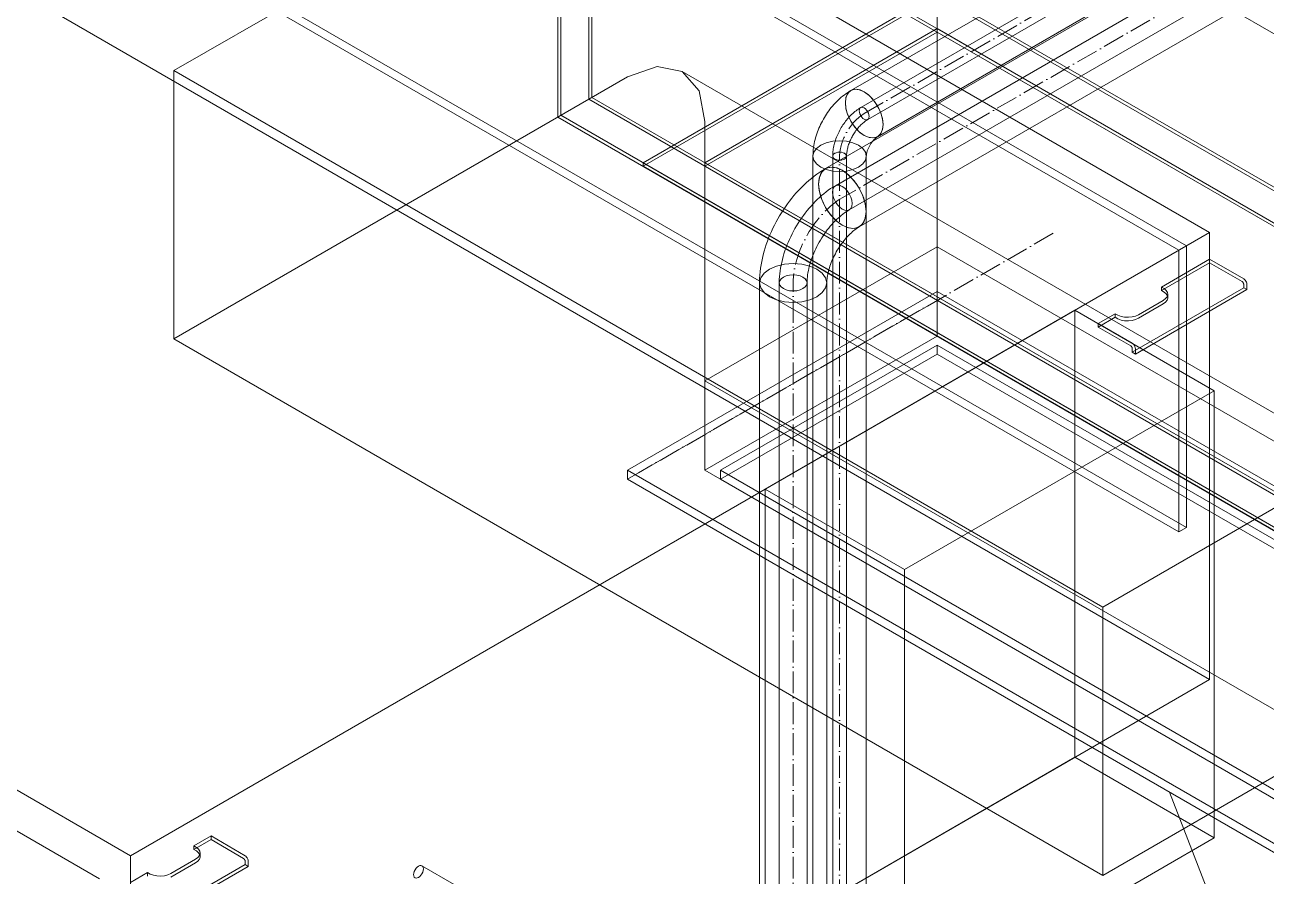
# Model space of a CAD drawing. Header units: millimetres. Extents: x -88595 to 880822, y -1054509 to -148035.
# Drawn here: x 412201 to 412768, y -320116 to -319728 of the extents above; entities that cross this region are included whole.
import ezdxf

# ---------------------------------------------------------------- set-up
doc = ezdxf.new("R2010")
doc.units = ezdxf.units.MM
doc.linetypes.add('$12$ADSK_Осевая', pattern=[14, 10, -2, 0, -2])
doc.linetypes.add('$13$ADSK_Осевая', pattern=[14, 10, -2, 0, -2])
for name, color, linetype, lineweight in [('Воздуховоды', 7, 'Continuous', 18), ('Изоляция', 7, 'Continuous', 18), ('Оборудование', 7, 'Continuous', 18), ('Трубопровод', 7, 'Continuous', 18), ('Трубопроводы', 7, 'Continuous', 18)]:
    doc.layers.add(name, color=color, linetype=linetype, lineweight=lineweight)

# ---------------------------------------------------------------- blocks, each defined once
blk = doc.blocks.new('$0$ADSK_Канальный блок кондиционера1 - AD162MJERAB-3266614-В_ОВ3_3')
at = {"layer": 'Оборудование'}
for p, q in [((-27843.96, 11146.93), (-27313.63, 10840.75)), ((-27327.77, 10832.58), (-27794.46, 11102.03)), ((-27790.93, 11104.07), (-27324.24, 10834.62)), ((-27794.46, 10973.43), (-27327.77, 10703.98)), ((-27324.24, 10706.02), (-27790.93, 10975.47)), ((-27313.63, 10636.62), (-27843.96, 10942.81)), ((-27806.48, 10556.2), (-28336.81, 10862.38)), ((-27806.48, 10556.2), (-27313.63, 10840.75)), ((-27313.63, 10840.75), (-27313.63, 10636.62)), ((-27327.77, 10832.58), (-27324.24, 10834.62)), ((-27324.24, 10834.62), (-27324.24, 10706.02)), ((-27335.6, 10815.81), (-27313.63, 10828.5)), ((-27327.77, 10703.98), (-27327.77, 10832.58)), ((-27313.63, 10828.5), (-27298.07, 10819.52)), ((-27313.63, 10826.87), (-27313.63, 10828.5)), ((-27313.63, 10826.87), (-27335.6, 10814.18)), ((-27298.78, 10818.29), (-27313.63, 10826.87)), ((-27298.07, 10815.44), (-27298.07, 10817.07)), ((-27296.66, 10817.07), (-27296.66, 10814.62)), ((-28287.32, 10815.03), (-27820.63, 10545.58)), ((-27298.07, 10815.44), (-27348.99, 10786.04)), ((-27296.66, 10814.62), (-27347.57, 10785.22)), ((-27335.6, 10814.18), (-27335.6, 10815.81)), ((-27332.79, 10810.94), (-27332.79, 10812.58)), ((-27296.66, 10814.62), (-27298.07, 10815.44)), ((-27334.84, 10809.72), (-27346.16, 10803.19)), ((-27346.16, 10801.55), (-27334.84, 10808.09)), ((-27375.15, 10805.23), (-27516.57, 10723.58)), ((-27311.51, 10768.49), (-27375.15, 10805.23)), ((-27375.15, 10601.1), (-27375.15, 10805.23)), ((-27364.54, 10799.11), (-27356.71, 10803.63)), ((-27356.71, 10801.99), (-27364.54, 10797.47)), ((-27356.71, 10803.63), (-27356.71, 10801.99)), ((-27364.54, 10799.11), (-27364.54, 10797.47)), ((-27348.99, 10790.12), (-27364.54, 10799.11)), ((-27364.54, 10797.47), (-27349.69, 10788.9)), ((-27348.99, 10787.67), (-27348.99, 10786.04)), ((-27348.99, 10786.04), (-27347.57, 10785.22)), ((-27347.57, 10785.22), (-27347.57, 10787.67)), ((-27452.93, 10686.84), (-27311.51, 10768.49)), ((-27311.51, 10564.36), (-27311.51, 10768.49)), ((-27516.57, 10723.58), (-27452.93, 10686.84)), ((-27516.57, 10723.58), (-27516.57, 10519.46)), ((-27324.24, 10706.02), (-27327.77, 10703.98)), ((-27452.93, 10482.71), (-27452.93, 10686.84)), ((-27313.63, 10636.62), (-27806.48, 10352.07)), ((-27516.57, 10519.46), (-27375.15, 10601.1)), ((-27375.15, 10601.1), (-27311.51, 10564.36)), ((-27777.54, 10560.66), (-27769.71, 10565.18)), ((-27769.71, 10563.55), (-27777.54, 10559.03)), ((-27769.71, 10565.18), (-27754.16, 10556.2)), ((-27769.71, 10563.55), (-27769.71, 10565.18)), ((-27754.86, 10554.97), (-27769.71, 10563.55)), ((-27311.51, 10564.36), (-27452.93, 10482.71)), ((-27806.48, 10352.07), (-27806.48, 10556.2)), ((-27777.54, 10559.03), (-27777.54, 10560.66)), ((-27774.73, 10555.79), (-27774.73, 10557.42)), ((-27754.16, 10552.12), (-27790.93, 10530.89)), ((-27752.74, 10551.3), (-27789.51, 10530.07)), ((-27776.79, 10554.56), (-27788.1, 10548.03)), ((-27788.1, 10546.4), (-27776.79, 10552.93)), ((-27754.16, 10552.12), (-27754.16, 10553.75)), ((-27752.74, 10551.3), (-27754.16, 10552.12)), ((-27752.74, 10553.75), (-27752.74, 10551.3)), ((-27633.07, 10528.33), (-27673.37, 10551.6)), ((-27806.48, 10543.95), (-27798.65, 10548.47)), ((-27798.65, 10548.47), (-27798.65, 10546.84))]:
    blk.add_line(p, q, dxfattribs=at)
for points in [[(-27298.07, 10817.07, 0), (-27298.1, 10817.29, 0), (-27298.17, 10817.53, 0), (-27298.28, 10817.77, 0), (-27298.43, 10817.98, 0), (-27298.6, 10818.16, 0), (-27298.78, 10818.29, 0)], [(-27298.07, 10819.52, 0), (-27297.71, 10819.25, 0), (-27297.37, 10818.89, 0), (-27297.07, 10818.46, 0), (-27296.85, 10817.99, 0), (-27296.71, 10817.52, 0), (-27296.66, 10817.07, 0)], [(-27335.6, 10815.81, 0), (-27334.37, 10815.13, 0), (-27333.46, 10814.3, 0), (-27332.92, 10813.36, 0), (-27332.8, 10812.37, 0), (-27333.1, 10811.4, 0), (-27333.79, 10810.5, 0), (-27334.84, 10809.72, 0)], [(-27334.84, 10808.09, 0), (-27333.79, 10808.86, 0), (-27333.1, 10809.77, 0), (-27332.8, 10810.74, 0), (-27332.92, 10811.72, 0), (-27333.46, 10812.66, 0), (-27334.37, 10813.5, 0), (-27335.6, 10814.18, 0)], [(-27346.16, 10803.19, 0), (-27347.5, 10802.58, 0), (-27349.07, 10802.18, 0), (-27350.75, 10802.01, 0), (-27352.46, 10802.08, 0), (-27354.08, 10802.39, 0), (-27355.53, 10802.91, 0), (-27356.71, 10803.63, 0)], [(-27356.71, 10801.99, 0), (-27355.53, 10801.28, 0), (-27354.08, 10800.75, 0), (-27352.46, 10800.45, 0), (-27350.75, 10800.38, 0), (-27349.07, 10800.55, 0), (-27347.5, 10800.95, 0), (-27346.16, 10801.55, 0)], [(-27349.69, 10788.9, 0), (-27349.51, 10788.77, 0), (-27349.34, 10788.59, 0), (-27349.19, 10788.37, 0), (-27349.08, 10788.14, 0), (-27349.01, 10787.9, 0), (-27348.99, 10787.67, 0)], [(-27347.57, 10787.67, 0), (-27347.62, 10788.12, 0), (-27347.76, 10788.6, 0), (-27347.99, 10789.07, 0), (-27348.28, 10789.5, 0), (-27348.62, 10789.86, 0), (-27348.99, 10790.12, 0)], [(-27777.54, 10560.66, 0), (-27776.31, 10559.98, 0), (-27775.4, 10559.14, 0), (-27774.87, 10558.2, 0), (-27774.74, 10557.22, 0), (-27775.04, 10556.24, 0), (-27775.73, 10555.34, 0), (-27776.79, 10554.56, 0)], [(-27776.79, 10552.93, 0), (-27775.73, 10553.71, 0), (-27775.04, 10554.61, 0), (-27774.74, 10555.58, 0), (-27774.87, 10556.57, 0), (-27775.4, 10557.51, 0), (-27776.31, 10558.34, 0), (-27777.54, 10559.03, 0)], [(-27754.16, 10556.2, 0), (-27753.79, 10555.93, 0), (-27753.45, 10555.57, 0), (-27753.16, 10555.14, 0), (-27752.93, 10554.67, 0), (-27752.79, 10554.2, 0), (-27752.74, 10553.75, 0)], [(-27754.16, 10553.75, 0), (-27754.18, 10553.97, 0), (-27754.25, 10554.21, 0), (-27754.36, 10554.45, 0), (-27754.51, 10554.66, 0), (-27754.68, 10554.84, 0), (-27754.86, 10554.97, 0)], [(-27677.21, 10547.55, 0), (-27677.13, 10548.27, 0), (-27676.91, 10549.02, 0), (-27676.55, 10549.77, 0), (-27676.08, 10550.45, 0), (-27675.54, 10551.02, 0), (-27674.96, 10551.44, 0), (-27674.38, 10551.69, 0), (-27673.84, 10551.74, 0), (-27673.37, 10551.6, 0), (-27673.02, 10551.27, 0), (-27672.79, 10550.77, 0), (-27672.72, 10550.15, 0)], [(-27788.1, 10548.03, 0), (-27789.45, 10547.43, 0), (-27791.01, 10547.02, 0), (-27792.69, 10546.85, 0), (-27794.4, 10546.92, 0), (-27796.02, 10547.23, 0), (-27797.47, 10547.76, 0), (-27798.65, 10548.47, 0)], [(-27672.72, 10550.15, 0), (-27672.79, 10549.43, 0), (-27673.02, 10548.68, 0), (-27673.37, 10547.93, 0), (-27673.84, 10547.25, 0), (-27674.38, 10546.68, 0), (-27674.96, 10546.26, 0), (-27675.54, 10546.01, 0), (-27676.08, 10545.96, 0), (-27676.55, 10546.1, 0), (-27676.91, 10546.43, 0), (-27677.13, 10546.93, 0), (-27677.21, 10547.55, 0)]]:
    blk.add_polyline3d(points, dxfattribs=at)
blk = doc.blocks.new('$0$ADSK_МедьПайка_Отвод-гнутая труба - Отвод _гнутая труба_-V85-В_ОВ3_3')
at = {"layer": 'Трубопроводы', "color": 134, "true_color": 0x00a6a6}
for points in [[(-27481.39, 10851.38, 0), (-27482.55, 10852.23, 0), (-27483.64, 10853.37, 0), (-27484.57, 10854.73, 0), (-27485.28, 10856.22, 0), (-27485.73, 10857.73, 0), (-27485.88, 10859.16, 0), (-27485.73, 10860.41, 0), (-27485.28, 10861.4, 0), (-27484.57, 10862.07, 0), (-27483.64, 10862.35, 0), (-27482.55, 10862.25, 0), (-27481.39, 10861.75, 0)], [(-27484.57, 10862.07, 0), (-27485.65, 10861.42, 0), (-27486.72, 10860.72, 0), (-27487.78, 10859.99, 0), (-27488.82, 10859.22, 0), (-27489.85, 10858.41, 0), (-27490.87, 10857.56, 0), (-27491.87, 10856.67, 0), (-27492.85, 10855.75, 0), (-27493.82, 10854.8, 0), (-27494.76, 10853.82, 0), (-27495.69, 10852.8, 0), (-27496.6, 10851.76, 0), (-27497.49, 10850.69, 0), (-27498.35, 10849.59, 0), (-27499.19, 10848.47, 0), (-27500.01, 10847.32, 0), (-27500.8, 10846.15, 0), (-27501.57, 10844.97, 0), (-27502.31, 10843.76, 0), (-27503.02, 10842.53, 0), (-27503.71, 10841.29, 0), (-27504.36, 10840.04, 0), (-27504.98, 10838.77, 0), (-27505.58, 10837.49, 0), (-27506.14, 10836.21, 0), (-27506.66, 10834.91, 0), (-27507.16, 10833.61, 0), (-27507.62, 10832.3, 0), (-27508.04, 10830.99, 0), (-27508.43, 10829.68, 0), (-27508.78, 10828.37, 0), (-27509.09, 10827.05, 0), (-27509.37, 10825.75, 0), (-27509.61, 10824.44, 0), (-27509.81, 10823.14, 0), (-27509.96, 10821.85, 0), (-27510.08, 10820.56, 0), (-27510.16, 10819.29, 0), (-27510.19, 10818.02, 0), (-27510.19, 10817.68, 0)], [(-27481.39, 10861.75, 0), (-27480.23, 10860.9, 0), (-27479.15, 10859.76, 0), (-27478.22, 10858.4, 0), (-27477.5, 10856.91, 0), (-27477.05, 10855.4, 0), (-27476.9, 10853.97, 0), (-27477.05, 10852.72, 0), (-27477.5, 10851.73, 0), (-27478.22, 10851.07, 0), (-27479.15, 10850.78, 0), (-27480.23, 10850.89, 0), (-27481.39, 10851.38, 0)], [(-27478.22, 10851.07, 0), (-27478.93, 10850.64, 0), (-27479.65, 10850.17, 0), (-27480.38, 10849.67, 0), (-27481.11, 10849.12, 0), (-27481.85, 10848.54, 0), (-27482.59, 10847.93, 0), (-27483.32, 10847.28, 0), (-27484.06, 10846.59, 0), (-27484.78, 10845.88, 0), (-27485.5, 10845.13, 0), (-27486.22, 10844.35, 0), (-27486.92, 10843.54, 0), (-27487.61, 10842.71, 0), (-27488.28, 10841.85, 0), (-27488.94, 10840.97, 0), (-27489.59, 10840.07, 0), (-27490.21, 10839.15, 0), (-27490.82, 10838.2, 0), (-27491.41, 10837.25, 0), (-27491.97, 10836.28, 0), (-27492.51, 10835.29, 0), (-27493.03, 10834.3, 0), (-27493.52, 10833.3, 0), (-27493.99, 10832.29, 0), (-27494.43, 10831.28, 0), (-27494.84, 10830.26, 0), (-27495.23, 10829.25, 0), (-27495.58, 10828.24, 0), (-27495.91, 10827.23, 0), (-27496.2, 10826.23, 0), (-27496.47, 10825.24, 0), (-27496.7, 10824.26, 0), (-27496.91, 10823.29, 0), (-27497.08, 10822.34, 0), (-27497.22, 10821.41, 0), (-27497.34, 10820.5, 0), (-27497.42, 10819.61, 0), (-27497.47, 10818.74, 0), (-27497.49, 10817.9, 0), (-27497.49, 10817.68, 0)], [(-27508.33, 10815.09, 0), (-27509.34, 10815.85, 0), (-27509.98, 10816.73, 0), (-27510.19, 10817.68, 0), (-27509.98, 10818.63, 0), (-27509.34, 10819.51, 0), (-27508.33, 10820.27, 0), (-27507.02, 10820.86, 0), (-27505.49, 10821.22, 0), (-27503.84, 10821.35, 0), (-27502.2, 10821.22, 0), (-27500.67, 10820.86, 0), (-27499.35, 10820.27, 0)], [(-27499.35, 10820.27, 0), (-27498.34, 10819.51, 0), (-27497.71, 10818.63, 0), (-27497.49, 10817.68, 0), (-27497.71, 10816.73, 0), (-27498.34, 10815.85, 0), (-27499.35, 10815.09, 0), (-27500.67, 10814.51, 0), (-27502.2, 10814.14, 0), (-27503.84, 10814.01, 0), (-27505.49, 10814.14, 0), (-27507.02, 10814.51, 0), (-27508.33, 10815.09, 0)]]:
    blk.add_polyline3d(points, dxfattribs=at)
blk = doc.blocks.new('$0$ADSK_МедьПайка_Отвод-гнутая труба - Отвод _гнутая труба_-V86-В_ОВ3_3')
at = {"layer": 'Трубопроводы', "color": 190, "true_color": 0x8000ff}
for points in [[(-27472.99, 10897.74, 0), (-27473.53, 10897.42, 0), (-27474.07, 10897.07, 0), (-27474.6, 10896.7, 0), (-27475.12, 10896.32, 0), (-27475.63, 10895.91, 0), (-27476.14, 10895.49, 0), (-27476.64, 10895.05, 0), (-27477.13, 10894.59, 0), (-27477.62, 10894.11, 0), (-27478.09, 10893.62, 0), (-27478.55, 10893.11, 0), (-27479.01, 10892.59, 0), (-27479.45, 10892.05, 0), (-27479.88, 10891.5, 0), (-27480.3, 10890.94, 0), (-27480.71, 10890.37, 0), (-27481.11, 10889.79, 0), (-27481.49, 10889.19, 0), (-27481.86, 10888.59, 0), (-27482.22, 10887.98, 0), (-27482.56, 10887.36, 0), (-27482.89, 10886.73, 0), (-27483.2, 10886.1, 0), (-27483.5, 10885.46, 0), (-27483.78, 10884.81, 0), (-27484.04, 10884.16, 0), (-27484.29, 10883.51, 0), (-27484.52, 10882.86, 0), (-27484.73, 10882.2, 0), (-27484.92, 10881.55, 0), (-27485.1, 10880.89, 0), (-27485.25, 10880.24, 0), (-27485.39, 10879.58, 0), (-27485.51, 10878.93, 0), (-27485.61, 10878.28, 0), (-27485.69, 10877.63, 0), (-27485.75, 10876.99, 0), (-27485.79, 10876.35, 0), (-27485.8, 10875.72, 0), (-27485.8, 10875.55, 0)], [(-27471.4, 10892.4, 0), (-27471.98, 10892.82, 0), (-27472.53, 10893.4, 0), (-27472.99, 10894.08, 0), (-27473.35, 10894.82, 0), (-27473.57, 10895.57, 0), (-27473.65, 10896.29, 0), (-27473.57, 10896.92, 0), (-27473.35, 10897.41, 0), (-27472.99, 10897.74, 0), (-27472.53, 10897.89, 0), (-27471.98, 10897.83, 0), (-27471.4, 10897.59, 0)], [(-27471.4, 10897.59, 0), (-27470.82, 10897.16, 0), (-27470.28, 10896.59, 0), (-27469.82, 10895.91, 0), (-27469.46, 10895.17, 0), (-27469.23, 10894.41, 0), (-27469.16, 10893.7, 0), (-27469.23, 10893.07, 0), (-27469.46, 10892.57, 0), (-27469.82, 10892.24, 0), (-27470.28, 10892.1, 0), (-27470.82, 10892.15, 0), (-27471.4, 10892.4, 0)], [(-27469.82, 10892.24, 0), (-27470.17, 10892.03, 0), (-27470.53, 10891.8, 0), (-27470.9, 10891.54, 0), (-27471.26, 10891.27, 0), (-27471.63, 10890.98, 0), (-27472, 10890.67, 0), (-27472.37, 10890.35, 0), (-27472.74, 10890.01, 0), (-27473.1, 10889.65, 0), (-27473.46, 10889.27, 0), (-27473.82, 10888.88, 0), (-27474.17, 10888.48, 0), (-27474.51, 10888.06, 0), (-27474.85, 10887.64, 0), (-27475.18, 10887.2, 0), (-27475.5, 10886.74, 0), (-27475.81, 10886.28, 0), (-27476.12, 10885.81, 0), (-27476.41, 10885.33, 0), (-27476.69, 10884.85, 0), (-27476.96, 10884.36, 0), (-27477.22, 10883.86, 0), (-27477.47, 10883.36, 0), (-27477.7, 10882.85, 0), (-27477.92, 10882.35, 0), (-27478.13, 10881.84, 0), (-27478.32, 10881.34, 0), (-27478.5, 10880.83, 0), (-27478.66, 10880.33, 0), (-27478.81, 10879.83, 0), (-27478.94, 10879.33, 0), (-27479.06, 10878.84, 0), (-27479.16, 10878.36, 0), (-27479.25, 10877.88, 0), (-27479.32, 10877.41, 0), (-27479.38, 10876.96, 0), (-27479.42, 10876.51, 0), (-27479.44, 10876.08, 0), (-27479.45, 10875.66, 0), (-27479.45, 10875.55, 0)], [(-27484.87, 10874.25, 0), (-27485.38, 10874.63, 0), (-27485.7, 10875.08, 0), (-27485.8, 10875.55, 0), (-27485.7, 10876.02, 0), (-27485.38, 10876.47, 0), (-27484.87, 10876.85, 0), (-27484.22, 10877.14, 0), (-27483.45, 10877.32, 0), (-27482.63, 10877.38, 0), (-27481.81, 10877.32, 0), (-27481.04, 10877.14, 0), (-27480.38, 10876.85, 0)], [(-27480.38, 10876.85, 0), (-27479.88, 10876.47, 0), (-27479.56, 10876.02, 0), (-27479.45, 10875.55, 0), (-27479.56, 10875.08, 0), (-27479.88, 10874.63, 0), (-27480.38, 10874.25, 0), (-27481.04, 10873.96, 0), (-27481.81, 10873.78, 0), (-27482.63, 10873.72, 0), (-27483.45, 10873.78, 0), (-27484.22, 10873.96, 0), (-27484.87, 10874.25, 0)]]:
    blk.add_polyline3d(points, dxfattribs=at)
blk = doc.blocks.new('$0$ADSK_Решетка вентиляционная жалюзийная_Приточная2 - Решетка приточная_Однорядная-4279700-В_ОВ3_3')
at = {"layer": 'Воздуховоды', "color": 140, "true_color": 0x1bb3e4}
for p, q in [((22805.32, 15447.11), (22699.25, 15385.87)), ((23229.58, 15202.16), (22805.32, 15447.11)), ((22805.32, 15406.28), (22805.32, 15447.11)), ((22805.32, 15426.7), (22663.89, 15345.05)), ((23264.93, 15161.34), (22805.32, 15426.7)), ((22805.32, 15422.61), (22805.32, 15426.7)), ((22663.89, 15340.97), (22805.32, 15422.61)), ((22805.32, 15422.61), (23264.93, 15157.25)), ((22699.25, 15345.05), (22805.32, 15406.28)), ((22805.32, 15406.28), (23229.58, 15161.34)), ((22706.32, 15345.05), (22805.32, 15402.2)), ((22805.32, 15402.2), (22706.32, 15345.05)), ((22805.32, 15398.12), (22706.32, 15340.97)), ((22706.32, 15340.97), (22805.32, 15398.12)), ((22805.32, 15402.2), (23222.51, 15161.34)), ((22805.32, 15398.12), (22805.32, 15402.2)), ((23222.51, 15161.34), (22805.32, 15402.2)), ((22805.32, 15398.12), (22805.32, 15402.2)), ((23222.51, 15157.25), (22805.32, 15398.12)), ((22805.32, 15398.12), (23222.51, 15157.25)), ((22699.25, 15385.87), (23123.51, 15140.92)), ((22699.25, 15345.05), (22699.25, 15385.87)), ((22663.89, 15345.05), (23123.51, 15079.69)), ((22663.89, 15340.97), (22663.89, 15345.05)), ((23123.51, 15100.1), (22699.25, 15345.05)), ((23123.51, 15104.18), (22706.32, 15345.05)), ((22706.32, 15340.97), (22706.32, 15345.05)), ((22706.32, 15345.05), (23123.51, 15104.18)), ((22706.32, 15340.97), (22706.32, 15345.05)), ((23123.51, 15075.6), (22663.89, 15340.97)), ((22706.32, 15340.97), (23123.51, 15100.1)), ((23123.51, 15100.1), (22706.32, 15340.97)), ((23017.45, 15136.84), (22911.38, 15198.08)), ((22911.38, 15198.08), (22964.41, 15061.39))]:
    blk.add_line(p, q, dxfattribs=at)
blk = doc.blocks.new('$0$ADSK_Отвод_Прямоугольный1 - Стандарт-V113-В_ОВ3_3')
at = {"layer": 'Воздуховоды', "color": 140, "true_color": 0x1bb3e4}
for p, q in [((23084.62, 15298.1), (22632.07, 15559.38)), ((22632.07, 15559.38), (22632.07, 15404.24)), ((22633.49, 15405.06), (22633.49, 15560.19)), ((22633.49, 15560.19), (23086.04, 15298.92)), ((23188.16, 15310.05), (22763.89, 15554.99)), ((23070.48, 15289.93), (22646.22, 15534.88)), ((22646.22, 15412.41), (22646.22, 15534.88)), ((22646.22, 15412.41), (22646.22, 15534.88)), ((22646.22, 15534.88), (23070.48, 15289.93)), ((23071.89, 15290.75), (22647.63, 15535.7)), ((22647.63, 15535.7), (22647.63, 15413.23)), ((22805.32, 15460.99), (22670.97, 15383.42)), ((22805.32, 15463.44), (22805.32, 15443.03)), ((23257.86, 15199.71), (22805.32, 15460.99)), ((22670.97, 15381.79), (22805.32, 15459.36)), ((22805.32, 15459.36), (23257.86, 15198.08)), ((22699.25, 15383.42), (22805.32, 15444.66)), ((22805.32, 15444.66), (23229.58, 15199.71)), ((22805.32, 15443.03), (22805.32, 15444.66)), ((22805.32, 15443.03), (22699.25, 15381.79)), ((22805.32, 15443.03), (22699.25, 15381.79)), ((22805.32, 15443.03), (23229.58, 15198.08)), ((23229.58, 15198.08), (22805.32, 15443.03)), ((22663.89, 15422.61), (22646.22, 15412.41)), ((23113.16, 15180.14), (22688.89, 15425.09)), ((22646.22, 15412.41), (22647.63, 15413.23)), ((22646.22, 15412.41), (23070.48, 15167.46)), ((23070.48, 15167.46), (22646.22, 15412.41)), ((22647.63, 15413.23), (23071.89, 15168.28)), ((22632.07, 15404.24), (22633.49, 15405.06)), ((22632.07, 15404.24), (23084.62, 15142.96)), ((23086.04, 15143.78), (22633.49, 15405.06)), ((22699.25, 15381.79), (22699.25, 15402.2)), ((22670.97, 15383.42), (23123.51, 15122.14)), ((22670.97, 15381.79), (22670.97, 15383.42)), ((23123.51, 15120.51), (22670.97, 15381.79)), ((23123.51, 15138.47), (22699.25, 15383.42)), ((22699.25, 15381.79), (22699.25, 15383.42)), ((23123.51, 15136.84), (22699.25, 15381.79)), ((22699.25, 15381.79), (23123.51, 15136.84))]:
    blk.add_line(p, q, dxfattribs=at)
blk.add_polyline3d([(22663.89, 15422.61, 0), (22677.42, 15427.32, 0), (22688.89, 15425.09, 0), (22696.56, 15416.27, 0), (22699.25, 15402.2, 0)], dxfattribs=at)

msp = doc.modelspace()

# ---------------------------------------------------------------- linework, layer by layer
at = {"layer": 'Воздуховоды', "color": 140, "true_color": 0x1bb3e4}
for p, q in [((412269.5, -319748.55), (412459, -319639.14)), ((412459, -319761.62), (412459, -319639.14)), ((413042.37, -319975.95), (412459, -319639.14)), ((412618.1, -319731), (412512.04, -319792.24)), ((412618.1, -319869.8), (412618.1, -319731)), ((412693.76, -319993.5), (412269.5, -319748.55)), ((412269.5, -319748.55), (412269.5, -319871.03)), ((412269.5, -319871.03), (412459, -319761.62)), ((412459, -319761.62), (412936.3, -320037.19)), ((412512.04, -319792.24), (412512.04, -319931.04)), ((412512.04, -319931.04), (412618.1, -319869.8)), ((412618.1, -319869.8), (413042.37, -320114.75)), ((412269.5, -319871.03), (412693.76, -320115.98)), ((412693.76, -319993.5), (412883.27, -319884.09)), ((412936.3, -320175.99), (412512.04, -319931.04)), ((412693.76, -320115.98), (412693.76, -319993.5)), ((412883.27, -320006.57), (412693.76, -320115.98))]:
    msp.add_line(p, q, dxfattribs=at)
at = {"layer": 'Воздуховоды', "color": 140, "linetype": '$12$ADSK_Осевая', "true_color": 0x1bb3e4}
msp.add_line((412671.14, -319822.85), (412481.63, -319932.27), dxfattribs=at)
at = {"layer": 'Изоляция', "color": 190, "true_color": 0x8000ff}
for p, q in [((413140.3, -319433.42), (412578.69, -319757.66)), ((412590.87, -319778.74), (413152.47, -319454.5)), ((412561.38, -319787.64), (412561.38, -320212.43)), ((412585.73, -320212.43), (412585.73, -319787.64))]:
    msp.add_line(p, q, dxfattribs=at)
at = {"layer": 'Изоляция', "color": 134, "true_color": 0x00a6a6}
for p, q in [((413098.31, -319486.65), (412567.12, -319793.33)), ((412582.47, -319819.92), (413113.66, -319513.23)), ((412536.99, -319845.51), (412536.99, -320244.37)), ((412567.69, -320244.37), (412567.69, -319845.51))]:
    msp.add_line(p, q, dxfattribs=at)
at = {"layer": 'Изоляция', "color": 190, "true_color": 0x8000ff}
for points in [[(412576.17, -319763.23, 0), (412576.39, -319761.14, 0), (412577.02, -319759.41, 0), (412578.05, -319758.12, 0), (412579.41, -319757.33, 0), (412581.05, -319757.09, 0), (412582.87, -319757.4, 0), (412584.78, -319758.26, 0)], [(412584.78, -319758.26, 0), (412582.55, -319757.31, 0), (412580.48, -319757.11, 0), (412578.69, -319757.66, 0), (412577.32, -319758.93, 0), (412576.46, -319760.83, 0), (412576.17, -319763.23, 0)], [(412578.69, -319757.66, 0), (412577.89, -319758.14, 0), (412577.11, -319758.65, 0), (412576.34, -319759.17, 0), (412575.6, -319759.72, 0), (412574.88, -319760.29, 0), (412574.17, -319760.88, 0), (412573.49, -319761.49, 0), (412572.82, -319762.11, 0), (412572.17, -319762.76, 0), (412571.53, -319763.42, 0), (412570.91, -319764.09, 0), (412570.31, -319764.78, 0), (412569.73, -319765.49, 0), (412569.16, -319766.2, 0), (412568.61, -319766.94, 0), (412568.08, -319767.68, 0), (412567.57, -319768.44, 0), (412567.07, -319769.21, 0), (412566.59, -319769.99, 0), (412566.13, -319770.78, 0), (412565.69, -319771.59, 0), (412565.27, -319772.4, 0), (412564.86, -319773.22, 0), (412564.48, -319774.05, 0), (412564.11, -319774.89, 0), (412563.77, -319775.74, 0), (412563.44, -319776.59, 0), (412563.14, -319777.46, 0), (412562.86, -319778.33, 0), (412562.6, -319779.2, 0), (412562.36, -319780.09, 0), (412562.15, -319780.98, 0), (412561.96, -319781.87, 0), (412561.8, -319782.78, 0), (412561.66, -319783.69, 0), (412561.54, -319784.6, 0), (412561.46, -319785.53, 0), (412561.41, -319786.45, 0), (412561.38, -319787.39, 0), (412561.38, -319787.64, 0)], [(412593.39, -319773.17, 0), (412593.1, -319770.43, 0), (412592.24, -319767.53, 0), (412590.87, -319764.69, 0), (412589.08, -319762.08, 0), (412587.01, -319759.88, 0), (412584.78, -319758.26, 0)], [(412584.78, -319758.26, 0), (412586.7, -319759.62, 0), (412588.52, -319761.4, 0), (412590.15, -319763.53, 0), (412591.51, -319765.89, 0), (412592.54, -319768.37, 0), (412593.17, -319770.84, 0), (412593.39, -319773.17, 0)], [(412576.17, -319763.23, 0), (412576.46, -319765.97, 0), (412577.32, -319768.87, 0), (412578.69, -319771.72, 0), (412580.48, -319774.32, 0), (412582.55, -319776.52, 0), (412584.78, -319778.14, 0)], [(412584.78, -319778.14, 0), (412582.86, -319776.79, 0), (412581.04, -319775, 0), (412579.41, -319772.87, 0), (412578.05, -319770.51, 0), (412577.02, -319768.03, 0), (412576.39, -319765.57, 0), (412576.17, -319763.23, 0)], [(412584.78, -319778.14, 0), (412587.01, -319779.09, 0), (412589.08, -319779.29, 0), (412590.87, -319778.74, 0), (412592.24, -319777.48, 0), (412593.1, -319775.57, 0), (412593.39, -319773.17, 0)], [(412593.39, -319773.17, 0), (412593.17, -319775.26, 0), (412592.54, -319776.99, 0), (412591.51, -319778.29, 0), (412590.15, -319779.07, 0), (412588.51, -319779.31, 0), (412586.69, -319779, 0), (412584.78, -319778.14, 0)], [(412590.87, -319778.74, 0), (412590.77, -319778.8, 0), (412590.66, -319778.88, 0), (412590.53, -319778.97, 0), (412590.38, -319779.07, 0), (412590.22, -319779.2, 0), (412590.05, -319779.34, 0), (412589.87, -319779.5, 0), (412589.68, -319779.68, 0), (412589.49, -319779.87, 0), (412589.29, -319780.08, 0), (412589.08, -319780.3, 0), (412588.88, -319780.54, 0), (412588.67, -319780.78, 0), (412588.47, -319781.04, 0), (412588.27, -319781.31, 0), (412588.07, -319781.59, 0), (412587.87, -319781.88, 0), (412587.68, -319782.17, 0), (412587.5, -319782.47, 0), (412587.32, -319782.78, 0), (412587.15, -319783.09, 0), (412586.99, -319783.4, 0), (412586.84, -319783.71, 0), (412586.69, -319784.03, 0), (412586.56, -319784.34, 0), (412586.43, -319784.64, 0), (412586.32, -319784.95, 0), (412586.21, -319785.24, 0), (412586.12, -319785.53, 0), (412586.04, -319785.81, 0), (412585.96, -319786.08, 0), (412585.9, -319786.33, 0), (412585.85, -319786.57, 0), (412585.81, -319786.8, 0), (412585.78, -319787, 0), (412585.76, -319787.19, 0), (412585.74, -319787.36, 0), (412585.73, -319787.5, 0), (412585.73, -319787.62, 0), (412585.73, -319787.64, 0)], [(412564.95, -319782.67, 0), (412563.01, -319784.13, 0), (412561.79, -319785.82, 0), (412561.38, -319787.64, 0), (412561.79, -319789.46, 0), (412563.01, -319791.16, 0), (412564.95, -319792.61, 0)], [(412564.95, -319792.61, 0), (412563.01, -319791.16, 0), (412561.79, -319789.46, 0), (412561.38, -319787.64, 0), (412561.79, -319785.82, 0), (412563.01, -319784.13, 0), (412564.95, -319782.67, 0)], [(412582.16, -319782.67, 0), (412579.64, -319781.56, 0), (412576.71, -319780.85, 0), (412573.55, -319780.61, 0), (412570.4, -319780.85, 0), (412567.47, -319781.56, 0), (412564.95, -319782.67, 0)], [(412564.95, -319782.67, 0), (412567.47, -319781.56, 0), (412570.4, -319780.85, 0), (412573.55, -319780.61, 0), (412576.71, -319780.85, 0), (412579.64, -319781.56, 0), (412582.16, -319782.67, 0)], [(412582.16, -319792.61, 0), (412584.1, -319791.16, 0), (412585.31, -319789.46, 0), (412585.73, -319787.64, 0), (412585.31, -319785.82, 0), (412584.1, -319784.13, 0), (412582.16, -319782.67, 0)], [(412582.16, -319782.67, 0), (412584.1, -319784.13, 0), (412585.31, -319785.82, 0), (412585.73, -319787.64, 0), (412585.31, -319789.46, 0), (412584.1, -319791.16, 0), (412582.16, -319792.61, 0)], [(412564.95, -319792.61, 0), (412567.47, -319793.73, 0), (412570.4, -319794.43, 0), (412573.55, -319794.67, 0), (412576.71, -319794.43, 0), (412579.64, -319793.73, 0), (412582.16, -319792.61, 0)], [(412582.16, -319792.61, 0), (412579.64, -319793.73, 0), (412576.71, -319794.43, 0), (412573.55, -319794.67, 0), (412570.4, -319794.43, 0), (412567.47, -319793.73, 0), (412564.95, -319792.61, 0)]]:
    msp.add_polyline3d(points, dxfattribs=at)
at = {"layer": 'Изоляция', "color": 134, "true_color": 0x00a6a6}
for points in [[(412567.12, -319793.33, 0), (412565.77, -319794.14, 0), (412564.45, -319794.99, 0), (412563.16, -319795.89, 0), (412561.9, -319796.82, 0), (412560.66, -319797.8, 0), (412559.45, -319798.81, 0), (412558.26, -319799.86, 0), (412557.1, -319800.95, 0), (412555.96, -319802.07, 0), (412554.86, -319803.22, 0), (412553.77, -319804.4, 0), (412552.72, -319805.61, 0), (412551.69, -319806.85, 0), (412550.7, -319808.12, 0), (412549.73, -319809.41, 0), (412548.78, -319810.73, 0), (412547.87, -319812.07, 0), (412546.99, -319813.44, 0), (412546.15, -319814.82, 0), (412545.33, -319816.23, 0), (412544.55, -319817.65, 0), (412543.8, -319819.09, 0), (412543.08, -319820.54, 0), (412542.4, -319822.01, 0), (412541.75, -319823.5, 0), (412541.14, -319824.99, 0), (412540.57, -319826.5, 0), (412540.04, -319828.01, 0), (412539.55, -319829.54, 0), (412539.09, -319831.07, 0), (412538.68, -319832.61, 0), (412538.31, -319834.16, 0), (412537.98, -319835.71, 0), (412537.7, -319837.27, 0), (412537.46, -319838.83, 0), (412537.27, -319840.39, 0), (412537.13, -319841.95, 0), (412537.03, -319843.52, 0), (412536.99, -319845.09, 0), (412536.99, -319845.51, 0)], [(412563.94, -319800.36, 0), (412564.21, -319797.73, 0), (412565.01, -319795.54, 0), (412566.31, -319793.91, 0), (412568.03, -319792.92, 0), (412570.08, -319792.62, 0), (412572.38, -319793.01, 0), (412574.79, -319794.09, 0)], [(412574.79, -319794.09, 0), (412571.98, -319792.9, 0), (412569.36, -319792.64, 0), (412567.12, -319793.33, 0), (412565.39, -319794.93, 0), (412564.31, -319797.33, 0), (412563.94, -319800.36, 0)], [(412585.65, -319812.89, 0), (412585.28, -319809.44, 0), (412584.19, -319805.79, 0), (412582.47, -319802.2, 0), (412580.22, -319798.91, 0), (412577.6, -319796.14, 0), (412574.79, -319794.09, 0)], [(412574.79, -319794.09, 0), (412577.21, -319795.8, 0), (412579.5, -319798.06, 0), (412581.56, -319800.74, 0), (412583.28, -319803.71, 0), (412584.57, -319806.84, 0), (412585.37, -319809.95, 0), (412585.65, -319812.89, 0)], [(412563.94, -319800.36, 0), (412564.31, -319803.82, 0), (412565.39, -319807.47, 0), (412567.12, -319811.06, 0), (412569.36, -319814.35, 0), (412571.98, -319817.11, 0), (412574.79, -319819.16, 0)], [(412574.79, -319819.16, 0), (412572.38, -319817.45, 0), (412570.08, -319815.2, 0), (412568.02, -319812.52, 0), (412566.3, -319809.54, 0), (412565.01, -319806.42, 0), (412564.21, -319803.3, 0), (412563.94, -319800.36, 0)], [(412574.79, -319819.16, 0), (412577.6, -319820.36, 0), (412580.22, -319820.61, 0), (412582.47, -319819.92, 0), (412584.19, -319818.32, 0), (412585.28, -319815.92, 0), (412585.65, -319812.89, 0)], [(412585.65, -319812.89, 0), (412585.37, -319815.53, 0), (412584.57, -319817.71, 0), (412583.28, -319819.34, 0), (412581.56, -319820.33, 0), (412579.5, -319820.64, 0), (412577.21, -319820.24, 0), (412574.79, -319819.16, 0)], [(412582.47, -319819.92, 0), (412582.02, -319820.19, 0), (412581.54, -319820.5, 0), (412581.05, -319820.84, 0), (412580.53, -319821.22, 0), (412580, -319821.64, 0), (412579.46, -319822.09, 0), (412578.92, -319822.58, 0), (412578.36, -319823.09, 0), (412577.8, -319823.64, 0), (412577.24, -319824.23, 0), (412576.68, -319824.84, 0), (412576.13, -319825.47, 0), (412575.58, -319826.14, 0), (412575.04, -319826.83, 0), (412574.51, -319827.54, 0), (412573.98, -319828.27, 0), (412573.48, -319829.01, 0), (412572.98, -319829.78, 0), (412572.5, -319830.56, 0), (412572.04, -319831.35, 0), (412571.6, -319832.15, 0), (412571.18, -319832.96, 0), (412570.78, -319833.77, 0), (412570.4, -319834.59, 0), (412570.05, -319835.41, 0), (412569.72, -319836.22, 0), (412569.41, -319837.03, 0), (412569.13, -319837.83, 0), (412568.87, -319838.62, 0), (412568.64, -319839.4, 0), (412568.44, -319840.17, 0), (412568.26, -319840.91, 0), (412568.11, -319841.64, 0), (412567.98, -319842.34, 0), (412567.87, -319843.01, 0), (412567.8, -319843.65, 0), (412567.74, -319844.26, 0), (412567.71, -319844.84, 0), (412567.69, -319845.37, 0), (412567.69, -319845.51, 0)], [(412563.2, -319839.25, 0), (412560.02, -319837.84, 0), (412556.31, -319836.95, 0), (412552.34, -319836.65, 0), (412548.37, -319836.95, 0), (412544.67, -319837.84, 0), (412541.49, -319839.25, 0)], [(412541.49, -319839.25, 0), (412544.67, -319837.84, 0), (412548.37, -319836.95, 0), (412552.34, -319836.65, 0), (412556.31, -319836.95, 0), (412560.02, -319837.84, 0), (412563.2, -319839.25, 0)], [(412541.49, -319839.25, 0), (412539.05, -319841.08, 0), (412537.51, -319843.22, 0), (412536.99, -319845.51, 0), (412537.51, -319847.81, 0), (412539.05, -319849.94, 0), (412541.49, -319851.78, 0)], [(412541.49, -319851.78, 0), (412539.05, -319849.94, 0), (412537.51, -319847.81, 0), (412536.99, -319845.51, 0), (412537.51, -319843.22, 0), (412539.05, -319841.08, 0), (412541.49, -319839.25, 0)], [(412563.2, -319851.78, 0), (412565.63, -319849.94, 0), (412567.17, -319847.81, 0), (412567.69, -319845.51, 0), (412567.17, -319843.22, 0), (412565.63, -319841.08, 0), (412563.2, -319839.25, 0)], [(412563.2, -319839.25, 0), (412565.63, -319841.08, 0), (412567.17, -319843.22, 0), (412567.69, -319845.51, 0), (412567.17, -319847.81, 0), (412565.63, -319849.94, 0), (412563.2, -319851.78, 0)], [(412541.49, -319851.78, 0), (412544.67, -319853.19, 0), (412548.37, -319854.07, 0), (412552.34, -319854.37, 0), (412556.31, -319854.07, 0), (412560.02, -319853.19, 0), (412563.2, -319851.78, 0)], [(412563.2, -319851.78, 0), (412560.02, -319853.19, 0), (412556.31, -319854.07, 0), (412552.34, -319854.37, 0), (412548.37, -319854.07, 0), (412544.67, -319853.19, 0), (412541.49, -319851.78, 0)]]:
    msp.add_polyline3d(points, dxfattribs=at)
at = {"layer": 'Трубопровод', "color": 190, "true_color": 0x8000ff}
for p, q in [((413144.8, -319441.21), (412583.19, -319765.45)), ((412586.37, -319770.95), (413147.97, -319446.71)), ((412570.38, -319787.64), (412570.38, -320212.43)), ((412576.73, -320212.43), (412576.73, -319787.64))]:
    msp.add_line(p, q, dxfattribs=at)
at = {"layer": 'Трубопровод', "color": 190, "linetype": '$12$ADSK_Осевая', "true_color": 0x8000ff}
for p, q in [((412584.78, -319768.2), (413146.38, -319443.96)), ((412584.78, -319768.2), (413146.38, -319443.96)), ((412573.55, -320212.43), (412573.55, -319787.64)), ((412573.55, -320212.43), (412573.55, -319787.64))]:
    msp.add_line(p, q, dxfattribs=at)
at = {"layer": 'Трубопровод', "color": 134, "true_color": 0x00a6a6}
for p, q in [((413102.81, -319494.44), (412571.62, -319801.13)), ((412577.97, -319812.13), (413109.16, -319505.44)), ((412545.99, -319845.51), (412545.99, -320244.37)), ((412558.69, -320244.37), (412558.69, -319845.51))]:
    msp.add_line(p, q, dxfattribs=at)
at = {"layer": 'Трубопровод', "color": 134, "linetype": '$12$ADSK_Осевая', "true_color": 0x00a6a6}
for p, q in [((413105.99, -319499.94), (412574.79, -319806.63)), ((413105.99, -319499.94), (412574.79, -319806.63)), ((412552.34, -320244.37), (412552.34, -319845.51)), ((412552.34, -320244.37), (412552.34, -319845.51))]:
    msp.add_line(p, q, dxfattribs=at)
at = {"layer": 'Трубопровод', "color": 190, "true_color": 0x8000ff}
for points in [[(412584.78, -319765.61, 0), (412584.2, -319765.36, 0), (412583.66, -319765.31, 0), (412583.19, -319765.45, 0), (412582.84, -319765.78, 0), (412582.61, -319766.28, 0), (412582.53, -319766.9, 0)], [(412582.53, -319766.9, 0), (412582.61, -319767.62, 0), (412582.84, -319768.37, 0), (412583.19, -319769.12, 0), (412583.66, -319769.8, 0), (412584.2, -319770.37, 0), (412584.78, -319770.79, 0)], [(412587.02, -319769.5, 0), (412586.95, -319768.78, 0), (412586.72, -319768.03, 0), (412586.37, -319767.28, 0), (412585.9, -319766.6, 0), (412585.36, -319766.03, 0), (412584.78, -319765.61, 0)], [(412584.78, -319770.79, 0), (412585.36, -319771.04, 0), (412585.9, -319771.09, 0), (412586.37, -319770.95, 0), (412586.72, -319770.62, 0), (412586.95, -319770.12, 0), (412587.02, -319769.5, 0)], [(412571.31, -319786.35, 0), (412570.8, -319786.73, 0), (412570.49, -319787.17, 0), (412570.38, -319787.64, 0), (412570.49, -319788.12, 0), (412570.8, -319788.56, 0), (412571.31, -319788.94, 0)], [(412575.8, -319786.35, 0), (412575.14, -319786.06, 0), (412574.38, -319785.87, 0), (412573.55, -319785.81, 0), (412572.73, -319785.87, 0), (412571.97, -319786.06, 0), (412571.31, -319786.35, 0)], [(412571.31, -319788.94, 0), (412571.97, -319789.23, 0), (412572.73, -319789.41, 0), (412573.55, -319789.48, 0), (412574.38, -319789.41, 0), (412575.14, -319789.23, 0), (412575.8, -319788.94, 0)], [(412575.8, -319788.94, 0), (412576.3, -319788.56, 0), (412576.62, -319788.12, 0), (412576.73, -319787.64, 0), (412576.62, -319787.17, 0), (412576.3, -319786.73, 0), (412575.8, -319786.35, 0)]]:
    msp.add_polyline3d(points, dxfattribs=at)
at = {"layer": 'Трубопровод', "color": 134, "true_color": 0x00a6a6}
for points in [[(412574.79, -319801.44, 0), (412573.63, -319800.95, 0), (412572.55, -319800.84, 0), (412571.62, -319801.13, 0), (412570.9, -319801.79, 0), (412570.45, -319802.78, 0), (412570.3, -319804.03, 0)], [(412579.28, -319809.22, 0), (412579.13, -319807.79, 0), (412578.68, -319806.28, 0), (412577.97, -319804.79, 0), (412577.04, -319803.43, 0), (412575.95, -319802.29, 0), (412574.79, -319801.44, 0)], [(412570.3, -319804.03, 0), (412570.45, -319805.46, 0), (412570.9, -319806.97, 0), (412571.62, -319808.46, 0), (412572.55, -319809.82, 0), (412573.63, -319810.96, 0), (412574.79, -319811.81, 0)], [(412574.79, -319811.81, 0), (412575.95, -319812.31, 0), (412577.04, -319812.41, 0), (412577.97, -319812.13, 0), (412578.68, -319811.46, 0), (412579.13, -319810.47, 0), (412579.28, -319809.22, 0)], [(412556.83, -319842.92, 0), (412555.52, -319842.34, 0), (412553.98, -319841.97, 0), (412552.34, -319841.85, 0), (412550.7, -319841.97, 0), (412549.17, -319842.34, 0), (412547.85, -319842.92, 0)], [(412547.85, -319842.92, 0), (412546.84, -319843.68, 0), (412546.21, -319844.56, 0), (412545.99, -319845.51, 0), (412546.21, -319846.46, 0), (412546.84, -319847.35, 0), (412547.85, -319848.11, 0)], [(412556.83, -319848.11, 0), (412557.84, -319847.35, 0), (412558.47, -319846.46, 0), (412558.69, -319845.51, 0), (412558.47, -319844.56, 0), (412557.84, -319843.68, 0), (412556.83, -319842.92, 0)], [(412547.85, -319848.11, 0), (412549.17, -319848.69, 0), (412550.7, -319849.05, 0), (412552.34, -319849.18, 0), (412553.98, -319849.05, 0), (412555.52, -319848.69, 0), (412556.83, -319848.11, 0)]]:
    msp.add_polyline3d(points, dxfattribs=at)
at = {"layer": 'Трубопроводы', "color": 190, "linetype": '$13$ADSK_Осевая', "true_color": 0x8000ff}
msp.add_ellipse((412584.78, -319781.16), major_axis=(7.94, 13.75), ratio=0.57735, start_param=0.785398, end_param=2.356194, dxfattribs=at)
at = {"layer": 'Трубопроводы', "color": 134, "linetype": '$13$ADSK_Осевая', "true_color": 0x00a6a6}
msp.add_ellipse((412574.79, -319832.55), major_axis=(15.88, 27.5), ratio=0.57735, start_param=0.785398, end_param=2.356194, dxfattribs=at)

# ---------------------------------------------------------------- block references
at = {"layer": 'Воздуховоды', "color": 140, "true_color": 0x1bb3e4}
for name, p in [('$0$ADSK_Отвод_Прямоугольный1 - Стандарт-V113-В_ОВ3_3', (389812.79, -335174.03)), ('$0$ADSK_Решетка вентиляционная жалюзийная_Приточная2 - Решетка приточная_Однорядная-4279700-В_ОВ3_3', (389812.79, -335276.09))]:
    msp.add_blockref(name, p, dxfattribs=at)
at = {"layer": 'Оборудование'}
msp.add_blockref('$0$ADSK_Канальный блок кондиционера1 - AD162MJERAB-3266614-В_ОВ3_3', (440056.18, -330663.19), dxfattribs=at)
at = {"layer": 'Трубопроводы', "color": 190, "true_color": 0x8000ff}
msp.add_blockref('$0$ADSK_МедьПайка_Отвод-гнутая труба - Отвод _гнутая труба_-V86-В_ОВ3_3', (440056.18, -330663.19), dxfattribs=at)
at = {"layer": 'Трубопроводы', "color": 134, "true_color": 0x00a6a6}
msp.add_blockref('$0$ADSK_МедьПайка_Отвод-гнутая труба - Отвод _гнутая труба_-V85-В_ОВ3_3', (440056.18, -330663.19), dxfattribs=at)

doc.saveas('drawing.dxf')
